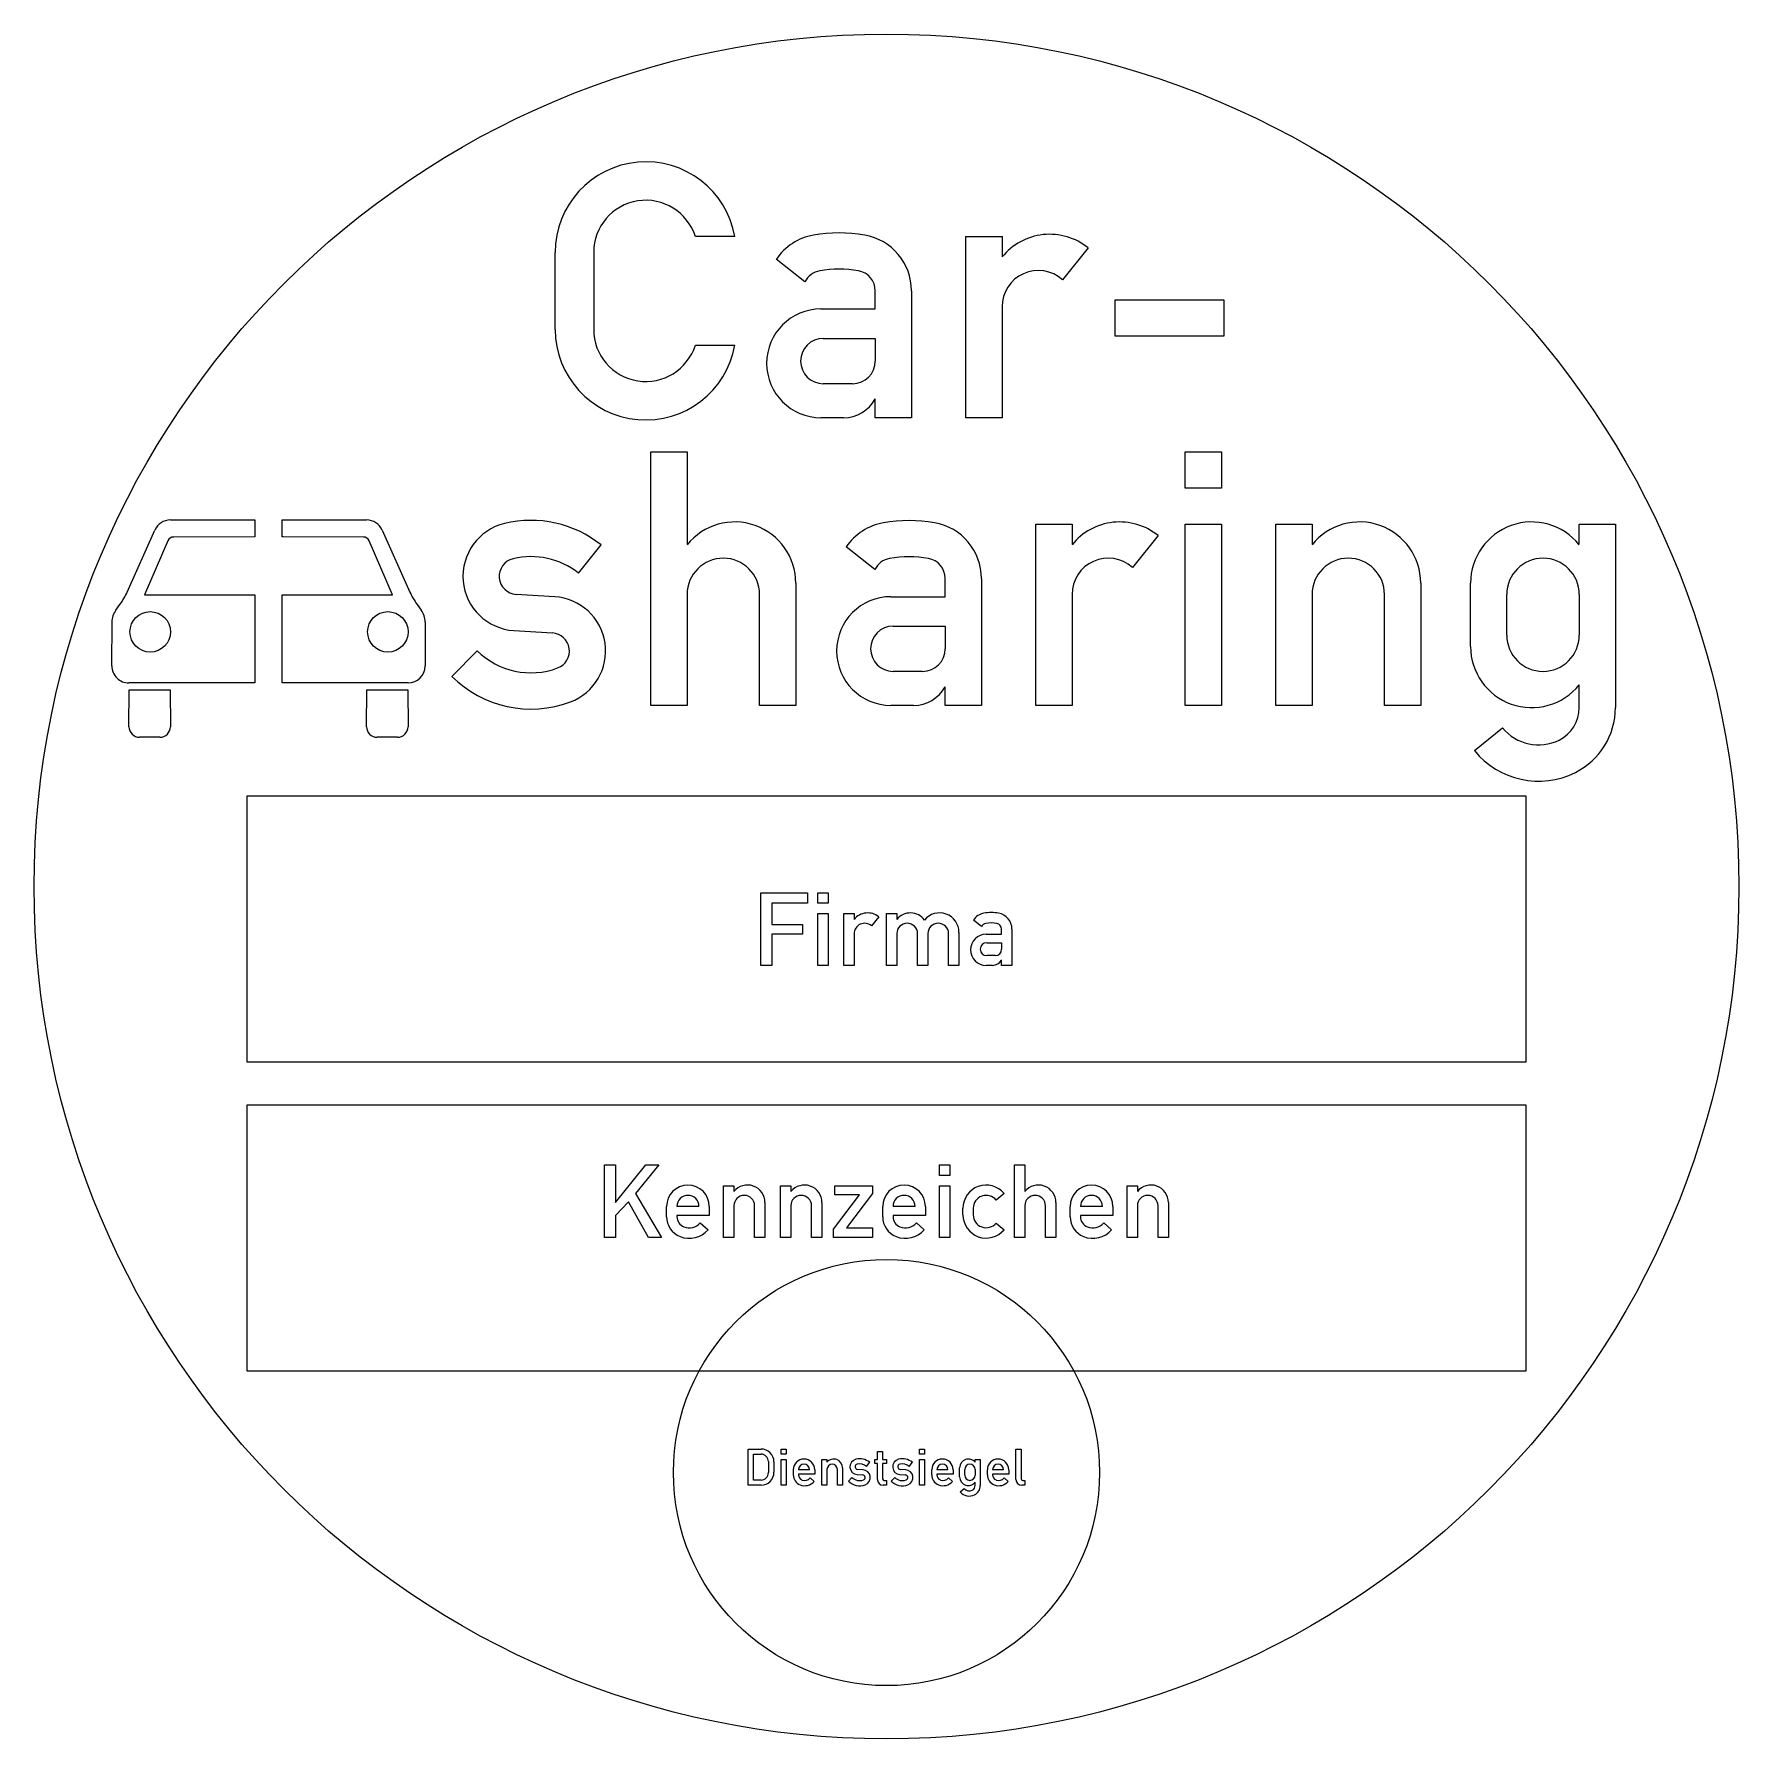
# Model space of a CAD drawing. Extents: x 0 to 80, y 0 to 80.
import ezdxf

# ---------------------------------------------------------------- set-up
doc = ezdxf.new("R2010")
doc.units = 0
doc.header["$LTSCALE"] = 25
doc.linetypes.add('AUSGEZOGEN', pattern=[0])
doc.layers.get('0').update_dxf_attribs({"linetype": 'AUSGEZOGEN'})

msp = doc.modelspace()

# ---------------------------------------------------------------- linework, layer by layer
for p, q in [((32.887, 70.5), (31.031, 70.5)), ((36.573, 70.566), (36.573, 70.566)), ((38.976, 70.566), (38.976, 70.566)), ((43.725, 62), (43.725, 70.5)), ((43.725, 70.5), (45.425, 70.5)), ((45.425, 70.5), (45.425, 69.541)), ((24.453, 66.144), (24.453, 69.756)), ((26.259, 69.756), (26.259, 66.144)), ((49.462, 69.966), (48.255, 68.476)), ((36.174, 68.375), (34.83, 69.438)), ((36.866, 68.892), (36.866, 68.892)), ((38.683, 68.892), (38.683, 68.892)), ((39.475, 67.1), (39.475, 67.95)), ((41.175, 67.95), (41.175, 62)), ((45.425, 67.206), (45.425, 62)), ((50.737, 65.825), (50.737, 67.525)), ((50.737, 67.525), (55.837, 67.525)), ((55.837, 67.525), (55.837, 65.825)), ((36.925, 67.1), (39.475, 67.1)), ((37.031, 65.719), (39.475, 65.719)), ((39.475, 65.719), (39.475, 64.656)), ((55.837, 65.825), (50.737, 65.825)), ((31.031, 65.4), (32.887, 65.4)), ((38.412, 63.594), (37.031, 63.594)), ((39.475, 62), (39.475, 62.877)), ((37.987, 62), (36.925, 62)), ((41.175, 62), (39.475, 62)), ((45.425, 62), (43.725, 62)), ((28.945, 48.5), (28.945, 60.4)), ((28.945, 60.4), (30.645, 60.4)), ((30.645, 60.4), (30.645, 56.041)), ((54.02, 58.7), (54.02, 60.4)), ((54.02, 60.4), (55.72, 60.4)), ((55.72, 60.4), (55.72, 58.7)), ((55.72, 58.7), (54.02, 58.7)), ((6.4, 57.2), (10.362, 57.2)), ((10.362, 57.2), (10.362, 56.403)), ((11.637, 57.2), (15.6, 57.2)), ((11.637, 56.403), (11.637, 57.2)), ((22.081, 57.036), (22.081, 57.036)), ((39.856, 57.066), (39.856, 57.066)), ((42.259, 57.066), (42.259, 57.066)), ((47.007, 48.5), (47.007, 57)), ((47.007, 57), (48.707, 57)), ((48.707, 57), (48.707, 56.041)), ((54.02, 48.5), (54.02, 57)), ((54.02, 57), (55.72, 57)), ((55.72, 57), (55.72, 48.5)), ((58.27, 48.5), (58.27, 57)), ((58.27, 57), (59.97, 57)), ((59.97, 57), (59.97, 56.041)), ((72.507, 56.041), (72.507, 57)), ((72.507, 57), (74.207, 57)), ((74.207, 57), (74.207, 48.394)), ((4.363, 53.812), (5.667, 56.719)), ((6.275, 56.22), (5.183, 53.694)), ((10.362, 56.403), (6.55, 56.4)), ((11.687, 56.403), (11.637, 56.403)), ((15.45, 56.4), (11.687, 56.403)), ((16.816, 53.694), (15.725, 56.22)), ((16.334, 56.719), (17.637, 53.812)), ((25.547, 54.7), (26.607, 56.029)), ((52.745, 56.466), (51.537, 54.976)), ((22.478, 55.383), (22.478, 55.383)), ((39.457, 54.875), (38.113, 55.938)), ((40.149, 55.392), (40.149, 55.392)), ((41.966, 55.392), (41.966, 55.392)), ((42.757, 53.6), (42.757, 54.45)), ((44.457, 54.45), (44.457, 48.5)), ((5.183, 53.694), (10.362, 53.694)), ((10.362, 53.694), (10.362, 49.55)), ((11.637, 49.55), (11.637, 53.694)), ((11.637, 53.694), (11.675, 53.694)), ((11.675, 53.694), (16.816, 53.694)), ((24.429, 53.595), (22.623, 53.708)), ((30.645, 53.706), (30.645, 48.5)), ((34.045, 48.5), (34.045, 53.706)), ((35.745, 54.237), (35.745, 48.5)), ((40.207, 53.6), (42.757, 53.6)), ((48.707, 53.706), (48.707, 48.5)), ((59.97, 53.706), (59.97, 48.5)), ((63.37, 48.5), (63.37, 53.706)), ((65.07, 54.237), (65.07, 48.5)), ((67.407, 51.263), (67.407, 54.237)), ((69.107, 51.794), (69.107, 53.706)), ((72.507, 53.706), (72.507, 51.794)), ((3.841, 52.971), (4.03, 53.24)), ((17.97, 53.24), (18.159, 52.971)), ((3.669, 52.419), (3.65, 52.4)), ((3.65, 50.35), (3.669, 52.419)), ((18.35, 52.4), (18.35, 50.35)), ((22.517, 52.011), (24.323, 51.898)), ((40.314, 52.219), (42.757, 52.219)), ((42.757, 52.219), (42.757, 51.156)), ((20.794, 51.066), (19.595, 49.861)), ((24.568, 50.254), (24.568, 50.254)), ((41.695, 50.094), (40.314, 50.094)), ((10.362, 49.55), (4.45, 49.55)), ((4.45, 47.5), (4.465, 49.231)), ((4.465, 49.231), (6.378, 49.231)), ((6.378, 49.231), (6.4, 47.5)), ((11.656, 49.55), (11.637, 49.55)), ((17.55, 49.55), (11.656, 49.55)), ((15.6, 47.5), (15.621, 49.231)), ((15.621, 49.231), (17.534, 49.231)), ((17.534, 49.231), (17.55, 47.5)), ((42.757, 48.5), (42.757, 49.377)), ((72.507, 48.394), (72.507, 49.459)), ((25.165, 48.662), (25.165, 48.662)), ((30.645, 48.5), (28.945, 48.5)), ((35.745, 48.5), (34.045, 48.5)), ((41.27, 48.5), (40.207, 48.5)), ((44.457, 48.5), (42.757, 48.5)), ((48.707, 48.5), (47.007, 48.5)), ((55.72, 48.5), (54.02, 48.5)), ((59.97, 48.5), (58.27, 48.5)), ((65.07, 48.5), (63.37, 48.5)), ((67.587, 46.375), (68.907, 47.447)), ((5.9, 47), (4.95, 47)), ((17.05, 47), (16.1, 47)), ((71.568, 46.873), (71.568, 46.873)), ((72.328, 45.353), (72.328, 45.353)), ((10, 31.75), (10, 44.25)), ((10, 44.25), (70, 44.25)), ((70, 44.25), (70, 31.75)), ((34.11, 36.3), (34.11, 39.7)), ((34.11, 39.7), (36.296, 39.7)), ((36.296, 39.214), (34.626, 39.214)), ((34.626, 39.214), (34.626, 38.212)), ((36.296, 39.7), (36.296, 39.214)), ((36.781, 39.214), (36.781, 39.7)), ((36.781, 39.7), (37.267, 39.7)), ((37.267, 39.214), (36.781, 39.214)), ((37.267, 39.7), (37.267, 39.214)), ((36.781, 36.3), (36.781, 38.729)), ((36.781, 38.729), (37.267, 38.729)), ((37.267, 38.729), (37.267, 36.3)), ((37.996, 36.3), (37.996, 38.729)), ((37.996, 38.729), (38.481, 38.729)), ((38.481, 38.729), (38.481, 38.454)), ((39.635, 38.576), (39.29, 38.15)), ((39.999, 36.3), (39.999, 38.729)), ((39.999, 38.729), (40.485, 38.729)), ((40.485, 38.729), (40.485, 38.454)), ((41.783, 38.424), (41.783, 38.424)), ((44.46, 38.121), (44.076, 38.425)), ((44.574, 38.748), (44.574, 38.748)), ((45.26, 38.748), (45.26, 38.748)), ((34.626, 38.212), (36.053, 38.212)), ((36.053, 37.757), (34.626, 37.757)), ((34.626, 37.757), (34.626, 36.3)), ((36.053, 38.212), (36.053, 37.757)), ((38.481, 37.788), (38.481, 36.3)), ((40.485, 37.788), (40.485, 36.3)), ((41.456, 36.3), (41.456, 37.788)), ((41.942, 37.788), (41.942, 36.3)), ((42.914, 36.3), (42.914, 37.788)), ((43.399, 37.848), (43.399, 36.3)), ((44.658, 38.269), (44.658, 38.269)), ((44.674, 37.757), (45.403, 37.757)), ((45.177, 38.269), (45.177, 38.269)), ((45.403, 37.757), (45.403, 38)), ((45.889, 38), (45.889, 36.3)), ((44.705, 37.362), (45.403, 37.362)), ((45.403, 37.362), (45.403, 37.059)), ((34.626, 36.3), (34.11, 36.3)), ((37.267, 36.3), (36.781, 36.3)), ((38.481, 36.3), (37.996, 36.3)), ((40.485, 36.3), (39.999, 36.3)), ((41.942, 36.3), (41.456, 36.3)), ((43.399, 36.3), (42.914, 36.3)), ((44.978, 36.3), (44.674, 36.3)), ((45.099, 36.755), (44.705, 36.755)), ((45.403, 36.3), (45.403, 36.551)), ((45.889, 36.3), (45.403, 36.3)), ((70, 31.75), (10, 31.75)), ((10, 17.25), (10, 29.75)), ((10, 29.75), (70, 29.75)), ((70, 29.75), (70, 17.25)), ((26.768, 23.532), (26.768, 26.932)), ((26.768, 26.932), (27.284, 26.932)), ((27.284, 26.932), (27.284, 25.171)), ((27.284, 25.171), (28.711, 26.932)), ((29.318, 26.932), (28.225, 25.596)), ((28.711, 26.932), (29.318, 26.932)), ((42.493, 26.446), (42.493, 26.932)), ((42.493, 26.932), (42.979, 26.932)), ((42.979, 26.446), (42.493, 26.446)), ((42.979, 26.932), (42.979, 26.446)), ((46.005, 23.532), (46.005, 26.932)), ((46.005, 26.932), (46.491, 26.932)), ((46.491, 26.932), (46.491, 25.686)), ((32.354, 23.532), (32.354, 25.96)), ((32.354, 25.96), (32.84, 25.96)), ((32.84, 25.96), (32.84, 25.686)), ((35.025, 23.532), (35.025, 25.96)), ((35.025, 25.96), (35.511, 25.96)), ((35.511, 25.96), (35.511, 25.686)), ((37.575, 25.535), (37.575, 25.96)), ((37.575, 25.96), (39.336, 25.96)), ((39.336, 25.96), (39.336, 25.596)), ((42.493, 23.532), (42.493, 25.96)), ((42.493, 25.96), (42.979, 25.96)), ((42.979, 25.96), (42.979, 23.532)), ((51.288, 23.532), (51.288, 25.96)), ((51.288, 25.96), (51.773, 25.96)), ((51.773, 25.96), (51.773, 25.686)), ((27.891, 25.201), (27.284, 24.564)), ((28.832, 23.532), (27.891, 25.201)), ((28.225, 25.596), (29.44, 23.532)), ((29.682, 24.503), (29.682, 24.989)), ((31.2, 24.989), (30.168, 24.989)), ((31.686, 24.989), (31.686, 24.564)), ((32.84, 25.019), (32.84, 23.532)), ((33.811, 23.532), (33.811, 25.019)), ((34.297, 25.171), (34.297, 23.532)), ((35.511, 25.019), (35.511, 23.532)), ((36.482, 23.532), (36.482, 25.019)), ((36.968, 25.171), (36.968, 23.532)), ((37.515, 23.926), (38.729, 25.535)), ((38.729, 25.535), (37.575, 25.535)), ((39.336, 25.596), (38.122, 23.987)), ((39.822, 24.503), (39.822, 24.989)), ((41.34, 24.989), (40.307, 24.989)), ((41.825, 24.989), (41.825, 24.564)), ((43.586, 24.594), (43.586, 24.898)), ((44.072, 24.898), (44.072, 24.594)), ((45.52, 25.596), (45.146, 25.286)), ((46.491, 25.019), (46.491, 23.532)), ((47.463, 23.532), (47.463, 25.019)), ((47.948, 25.171), (47.948, 23.532)), ((48.616, 24.503), (48.616, 24.989)), ((50.134, 24.989), (49.102, 24.989)), ((50.62, 24.989), (50.62, 24.564)), ((51.773, 25.019), (51.773, 23.532)), ((52.745, 23.532), (52.745, 25.019)), ((53.23, 25.171), (53.23, 23.532)), ((27.284, 24.564), (27.284, 23.532)), ((31.686, 24.564), (30.168, 24.564)), ((30.168, 24.564), (30.168, 24.503)), ((30.493, 24.024), (30.493, 24.024)), ((31.261, 24.212), (31.629, 23.896)), ((41.825, 24.564), (40.307, 24.564)), ((40.307, 24.564), (40.307, 24.503)), ((40.632, 24.024), (40.632, 24.024)), ((41.4, 24.212), (41.769, 23.896)), ((45.146, 24.206), (45.52, 23.896)), ((50.62, 24.564), (49.102, 24.564)), ((49.102, 24.564), (49.102, 24.503)), ((49.426, 24.024), (49.426, 24.024)), ((50.194, 24.212), (50.563, 23.896)), ((27.284, 23.532), (26.768, 23.532)), ((29.44, 23.532), (28.832, 23.532)), ((30.312, 23.573), (30.312, 23.573)), ((32.84, 23.532), (32.354, 23.532)), ((34.297, 23.532), (33.811, 23.532)), ((35.511, 23.532), (35.025, 23.532)), ((36.968, 23.532), (36.482, 23.532)), ((37.515, 23.532), (37.515, 23.926)), ((39.336, 23.532), (37.515, 23.532)), ((38.122, 23.987), (39.336, 23.987)), ((39.336, 23.987), (39.336, 23.532)), ((40.452, 23.573), (40.452, 23.573)), ((42.979, 23.532), (42.493, 23.532)), ((46.491, 23.532), (46.005, 23.532)), ((47.948, 23.532), (47.463, 23.532)), ((49.246, 23.573), (49.246, 23.573)), ((51.773, 23.532), (51.288, 23.532)), ((53.23, 23.532), (52.745, 23.532)), ((70, 17.25), (10, 17.25)), ((33.504, 11.904), (33.504, 13.604)), ((33.504, 13.604), (34.111, 13.604)), ((35.052, 13.361), (35.052, 13.604)), ((35.052, 13.604), (35.295, 13.604)), ((35.295, 13.604), (35.295, 13.361)), ((41.548, 13.361), (41.548, 13.604)), ((41.548, 13.604), (41.791, 13.604)), ((41.791, 13.604), (41.791, 13.361)), ((46.071, 12.177), (46.071, 13.604)), ((46.071, 13.604), (46.314, 13.604)), ((46.314, 13.604), (46.314, 12.207)), ((33.762, 12.147), (33.762, 13.361)), ((33.762, 13.361), (34.111, 13.361)), ((34.46, 13.012), (34.46, 12.496)), ((34.718, 12.997), (34.718, 12.511)), ((35.295, 13.361), (35.052, 13.361)), ((35.052, 11.904), (35.052, 13.118)), ((35.052, 13.118), (35.295, 13.118)), ((35.295, 13.118), (35.295, 11.904)), ((36.964, 11.904), (36.964, 13.118)), ((36.964, 13.118), (37.207, 13.118)), ((37.207, 13.118), (37.207, 12.981)), ((38.564, 13.123), (38.564, 13.123)), ((38.621, 12.887), (38.621, 12.887)), ((39.059, 12.79), (39.211, 12.979)), ((39.454, 12.921), (39.454, 13.118)), ((39.454, 13.118), (39.575, 13.118)), ((39.575, 12.921), (39.454, 12.921)), ((39.575, 13.118), (39.575, 13.482)), ((39.575, 13.482), (39.818, 13.482)), ((39.575, 12.177), (39.575, 12.921)), ((39.818, 13.482), (39.818, 13.118)), ((39.818, 13.118), (40, 13.118)), ((40, 12.921), (39.818, 12.921)), ((39.818, 12.921), (39.818, 12.207)), ((40, 13.118), (40, 12.921)), ((40.568, 13.123), (40.568, 13.123)), ((40.624, 12.887), (40.624, 12.887)), ((41.063, 12.79), (41.214, 12.979)), ((41.791, 13.361), (41.548, 13.361)), ((41.548, 11.904), (41.548, 13.118)), ((41.548, 13.118), (41.791, 13.118)), ((41.791, 13.118), (41.791, 11.904)), ((44.159, 12.981), (44.159, 13.118)), ((44.159, 13.118), (44.402, 13.118)), ((44.402, 13.118), (44.402, 11.889)), ((34.111, 12.147), (33.762, 12.147)), ((35.629, 12.39), (35.629, 12.632)), ((36.388, 12.632), (35.871, 12.632)), ((36.63, 12.42), (35.871, 12.42)), ((35.871, 12.42), (35.871, 12.39)), ((36.034, 12.15), (36.034, 12.15)), ((36.418, 12.244), (36.602, 12.086)), ((36.63, 12.632), (36.63, 12.42)), ((37.207, 12.648), (37.207, 11.904)), ((37.693, 11.904), (37.693, 12.648)), ((37.936, 12.723), (37.936, 11.904)), ((38.38, 12.27), (38.209, 12.098)), ((38.626, 12.405), (38.884, 12.389)), ((38.9, 12.632), (38.642, 12.648)), ((38.919, 12.154), (38.919, 12.154)), ((39.894, 12.131), (40, 12.131)), ((40, 12.131), (40, 11.904)), ((40.384, 12.27), (40.213, 12.098)), ((40.63, 12.405), (40.888, 12.389)), ((40.903, 12.632), (40.645, 12.648)), ((40.923, 12.154), (40.923, 12.154)), ((42.125, 12.39), (42.125, 12.632)), ((42.884, 12.632), (42.368, 12.632)), ((43.127, 12.42), (42.368, 12.42)), ((42.368, 12.42), (42.368, 12.39)), ((42.53, 12.15), (42.53, 12.15)), ((42.914, 12.244), (43.098, 12.086)), ((43.127, 12.632), (43.127, 12.42)), ((43.43, 12.298), (43.43, 12.723)), ((43.673, 12.374), (43.673, 12.648)), ((44.159, 12.648), (44.159, 12.374)), ((44.159, 11.889), (44.159, 12.041)), ((44.736, 12.39), (44.736, 12.632)), ((45.495, 12.632), (44.979, 12.632)), ((45.738, 12.42), (44.979, 12.42)), ((44.979, 12.42), (44.979, 12.39)), ((45.141, 12.15), (45.141, 12.15)), ((45.525, 12.244), (45.709, 12.086)), ((45.738, 12.632), (45.738, 12.42)), ((46.39, 12.131), (46.496, 12.131)), ((46.496, 12.131), (46.496, 11.904)), ((34.111, 11.904), (33.504, 11.904)), ((35.295, 11.904), (35.052, 11.904)), ((35.943, 11.924), (35.943, 11.924)), ((37.207, 11.904), (36.964, 11.904)), ((37.936, 11.904), (37.693, 11.904)), ((39.005, 11.927), (39.005, 11.927)), ((40, 11.904), (39.848, 11.904)), ((41.008, 11.927), (41.008, 11.927)), ((41.791, 11.904), (41.548, 11.904)), ((42.44, 11.924), (42.44, 11.924)), ((43.456, 11.6), (43.645, 11.753)), ((44.025, 11.671), (44.025, 11.671)), ((44.133, 11.454), (44.133, 11.454)), ((45.051, 11.924), (45.051, 11.924)), ((46.496, 11.904), (46.345, 11.904))]:
    msp.add_line(p, q)
for centre, radius in [((40, 40), 40), ((5.45, 51.95), 0.95), ((16.6, 51.95), 0.95), ((40, 12.5), 10)]:
    msp.add_circle(centre, radius)
for centre, radius, start, end in [((28.703, 69.756), 4.25, 10.0787, 180), ((28.703, 69.756), 2.444, 17.7189, 180), ((37.031, 67.95), 2.656, 99.9263, 145.9442), ((37.775, 63.7), 6.971, 80.0738, 99.9263), ((38.518, 67.95), 2.656, 0, 80.0738), ((47.656, 67.737), 2.869, 50.9772, 141.05756), ((37.031, 67.95), 0.956, 99.9263, 153.6122), ((37.775, 63.7), 5.271, 80.0738, 99.9263), ((38.518, 67.95), 0.956, 0, 80.0738), ((47.125, 67.206), 1.7, 48.3395, 180), ((36.925, 64.55), 2.55, 90, 270), ((28.703, 66.144), 4.25, 180, 349.9213), ((28.703, 66.144), 2.444, 180, 342.2811), ((37.031, 64.656), 1.062, 90, 270), ((38.412, 64.656), 1.062, 270, 360), ((37.987, 63.7), 1.7, 270, 331.045), ((6.4, 56.4), 0.8, 90.005, 156.47), ((15.6, 56.4), 0.8, 23.525, 90), ((22.676, 54.556), 2.55, 103.4957, 266.4235), ((23.314, 51.9), 5.282, 51.4192, 103.4957), ((32.876, 54.237), 2.869, 0, 141.05756), ((40.314, 54.45), 2.656, 99.9263, 145.9442), ((41.057, 50.2), 6.971, 80.0738, 99.9263), ((41.801, 54.45), 2.656, 0, 80.0738), ((50.939, 54.237), 2.869, 50.9772, 141.05756), ((62.201, 54.237), 2.869, 0, 141.05756), ((70.276, 54.237), 2.869, 38.94244, 180), ((6.55, 56.1), 0.3, 90, 156.44), ((15.45, 56.1), 0.3, 23.5, 90.02), ((22.676, 54.556), 0.85, 103.4957, 266.4235), ((23.314, 51.9), 3.582, 51.4192, 103.4957), ((32.345, 53.706), 1.7, 0, 180), ((40.314, 54.45), 0.956, 99.9263, 153.6122), ((41.057, 50.2), 5.271, 80.0738, 99.9263), ((41.801, 54.45), 0.956, 0, 80.0738), ((50.407, 53.706), 1.7, 48.3395, 180), ((61.67, 53.706), 1.7, 0, 180), ((70.807, 53.706), 1.7, 0, 180), ((1.75, 54.95), 2.85, 323.12, 336.465), ((20.25, 54.95), 2.85, 203.545, 216.865), ((4.6, 52.4), 0.95, 143.065, 180), ((17.4, 52.4), 0.95, 0.005, 36.955), ((24.27, 51.05), 2.55, 290.556, 446.4235), ((40.207, 51.05), 2.55, 90, 270), ((40.314, 51.156), 1.062, 90, 270), ((24.27, 51.05), 0.85, 290.556, 446.4235), ((70.276, 51.263), 2.869, 180, 321.05756), ((70.807, 51.794), 1.7, 180, 360), ((23.314, 53.6), 3.573, 225.1551, 290.556), ((41.695, 51.156), 1.062, 270, 360), ((4.45, 50.35), 0.8, 179.98, 270), ((17.55, 50.35), 0.8, 270.02, 360), ((23.314, 53.6), 5.273, 225.1551, 290.556), ((41.27, 50.2), 1.7, 270, 331.045), ((70.807, 48.394), 1.7, 296.5651, 360), ((70.807, 48.394), 3.4, 296.5651, 360), ((4.95, 47.5), 0.5, 179.975, 270), ((5.9, 47.5), 0.5, 270, 360), ((16.1, 47.5), 0.5, 179.975, 270), ((17.05, 47.5), 0.5, 270, 360), ((70.595, 48.819), 2.175, 219.0958, 296.5651), ((70.595, 48.819), 3.875, 219.0958, 296.5651), ((39.119, 37.939), 0.82, 50.9772, 141.05756), ((41.122, 37.939), 0.82, 36.28172, 141.05756), ((42.489, 37.848), 0.911, 0, 140.75924), ((44.705, 38), 0.759, 99.9263, 145.9442), ((44.917, 36.786), 1.992, 80.0738, 99.9263), ((45.13, 38), 0.759, 0, 80.0738), ((38.967, 37.788), 0.486, 48.3395, 180), ((40.971, 37.788), 0.486, 0, 180), ((42.428, 37.788), 0.486, 0, 180), ((44.674, 37.029), 0.729, 90, 270), ((44.705, 38), 0.273, 99.9263, 153.6122), ((44.917, 36.786), 1.506, 80.0738, 99.9263), ((45.13, 38), 0.273, 0, 80.0738), ((44.705, 37.059), 0.304, 90, 270), ((45.099, 37.059), 0.304, 270, 360), ((44.978, 36.786), 0.486, 270, 331.045), ((30.684, 24.989), 1.002, 0, 180), ((33.477, 25.171), 0.82, 0, 141.05756), ((36.149, 25.171), 0.82, 0, 141.05756), ((40.824, 24.989), 1.002, 0, 180), ((44.679, 24.898), 1.093, 39.709, 180), ((47.129, 25.171), 0.82, 0, 141.05756), ((49.618, 24.989), 1.002, 0, 180), ((52.411, 25.171), 0.82, 0, 141.05756), ((30.684, 24.989), 0.516, 0, 180), ((33.325, 25.019), 0.486, 0, 180), ((35.997, 25.019), 0.486, 0, 180), ((40.824, 24.989), 0.516, 0, 180), ((44.679, 24.898), 0.607, 39.709, 180), ((46.977, 25.019), 0.486, 0, 180), ((49.618, 24.989), 0.516, 0, 180), ((52.259, 25.019), 0.486, 0, 180), ((30.684, 24.503), 1.002, 180, 248.1986), ((30.684, 24.503), 0.516, 180, 248.1986), ((30.745, 24.655), 0.68, 248.1986, 319.3608), ((40.824, 24.503), 1.002, 180, 248.1986), ((40.824, 24.503), 0.516, 180, 248.1986), ((40.884, 24.655), 0.68, 248.1986, 319.3608), ((44.679, 24.594), 1.093, 180, 320.291), ((44.679, 24.594), 0.607, 180, 320.291), ((49.618, 24.503), 1.002, 180, 248.1986), ((49.618, 24.503), 0.516, 180, 248.1986), ((49.679, 24.655), 0.68, 248.1986, 319.3608), ((30.745, 24.655), 1.165, 248.1986, 319.3608), ((40.884, 24.655), 1.165, 248.1986, 319.3608), ((49.679, 24.655), 1.165, 248.1986, 319.3608), ((34.111, 12.997), 0.607, 0, 90), ((34.111, 13.012), 0.349, 0, 90), ((36.129, 12.632), 0.501, 0, 180), ((36.129, 12.632), 0.258, 0, 180), ((37.526, 12.723), 0.41, 0, 141.05756), ((37.45, 12.648), 0.243, 0, 180), ((38.649, 12.769), 0.364, 103.4957, 266.4235), ((38.649, 12.769), 0.121, 103.4957, 266.4235), ((38.74, 12.39), 0.755, 51.4192, 103.4957), ((38.74, 12.39), 0.512, 51.4192, 103.4957), ((40.653, 12.769), 0.364, 103.4957, 266.4235), ((40.653, 12.769), 0.121, 103.4957, 266.4235), ((40.744, 12.39), 0.755, 51.4192, 103.4957), ((40.744, 12.39), 0.512, 51.4192, 103.4957), ((42.626, 12.632), 0.501, 0, 180), ((42.626, 12.632), 0.258, 0, 180), ((43.84, 12.723), 0.41, 38.94244, 180), ((43.916, 12.648), 0.243, 0, 180), ((45.237, 12.632), 0.501, 0, 180), ((45.237, 12.632), 0.258, 0, 180), ((34.111, 12.511), 0.607, 270, 360), ((34.111, 12.496), 0.349, 270, 360), ((36.129, 12.39), 0.501, 180, 248.1986), ((36.129, 12.39), 0.258, 180, 248.1986), ((36.16, 12.465), 0.583, 248.1986, 319.3608), ((36.16, 12.465), 0.34, 248.1986, 319.3608), ((38.74, 12.632), 0.753, 225.1551, 290.556), ((38.74, 12.632), 0.51, 225.1551, 290.556), ((38.877, 12.268), 0.121, 290.556, 446.4235), ((38.877, 12.268), 0.364, 290.556, 446.4235), ((39.848, 12.177), 0.273, 180, 270), ((39.894, 12.207), 0.0759, 180, 270), ((40.744, 12.632), 0.753, 225.1551, 290.556), ((40.744, 12.632), 0.51, 225.1551, 290.556), ((40.88, 12.268), 0.121, 290.556, 446.4235), ((40.88, 12.268), 0.364, 290.556, 446.4235), ((42.626, 12.39), 0.501, 180, 248.1986), ((42.626, 12.39), 0.258, 180, 248.1986), ((42.656, 12.465), 0.583, 248.1986, 319.3608), ((42.656, 12.465), 0.34, 248.1986, 319.3608), ((43.84, 12.298), 0.41, 180, 321.05756), ((43.916, 12.374), 0.243, 180, 360), ((45.237, 12.39), 0.501, 180, 248.1986), ((45.237, 12.39), 0.258, 180, 248.1986), ((45.267, 12.465), 0.583, 248.1986, 319.3608), ((45.267, 12.465), 0.34, 248.1986, 319.3608), ((46.345, 12.177), 0.273, 180, 270), ((46.39, 12.207), 0.0759, 180, 270), ((43.886, 11.949), 0.554, 219.0958, 296.5651), ((43.886, 11.949), 0.311, 219.0958, 296.5651), ((43.916, 11.889), 0.243, 296.5651, 360), ((43.916, 11.889), 0.486, 296.5651, 360)]:
    msp.add_arc(centre, radius, start, end)

doc.saveas('drawing.dxf')
